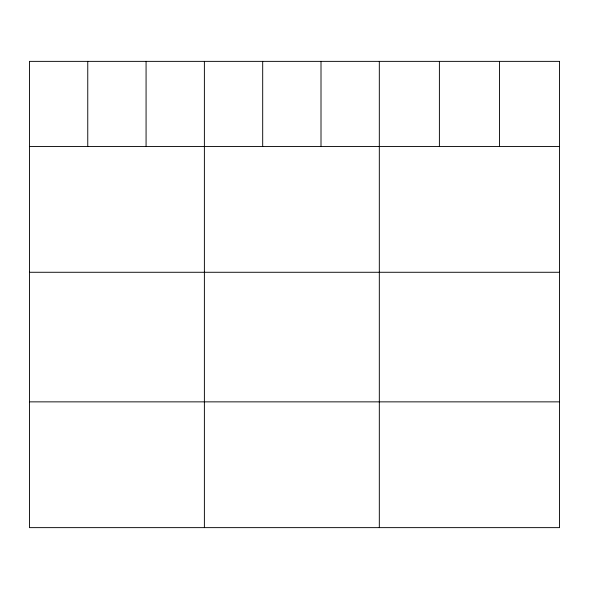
<?xml version="1.0" encoding="UTF-8"?>
<svg xmlns="http://www.w3.org/2000/svg" width="589" height="589" viewBox="0 0 589 589"><rect width="100%" height="100%" fill="white"/><g stroke="black" fill="none" stroke-linecap="round" stroke-linejoin="round"><path stroke-width="0.88" d="M29.45 146.499L559.55 146.499M29.45 272.273L559.55 272.273M29.45 401.86L559.55 401.86M499.472 61.366L499.472 146.499M439.394 61.366L439.394 146.499M379.316 61.366L379.316 527.634M321.005 61.366L321.005 146.499M262.694 61.366L262.694 146.499M204.383 61.366L204.383 527.634M146.072 61.366L146.072 146.499M87.761 61.366L87.761 146.499M559.55 61.366L29.45 61.366L29.45 527.634L559.55 527.634L559.55 61.366"/></g></svg>
